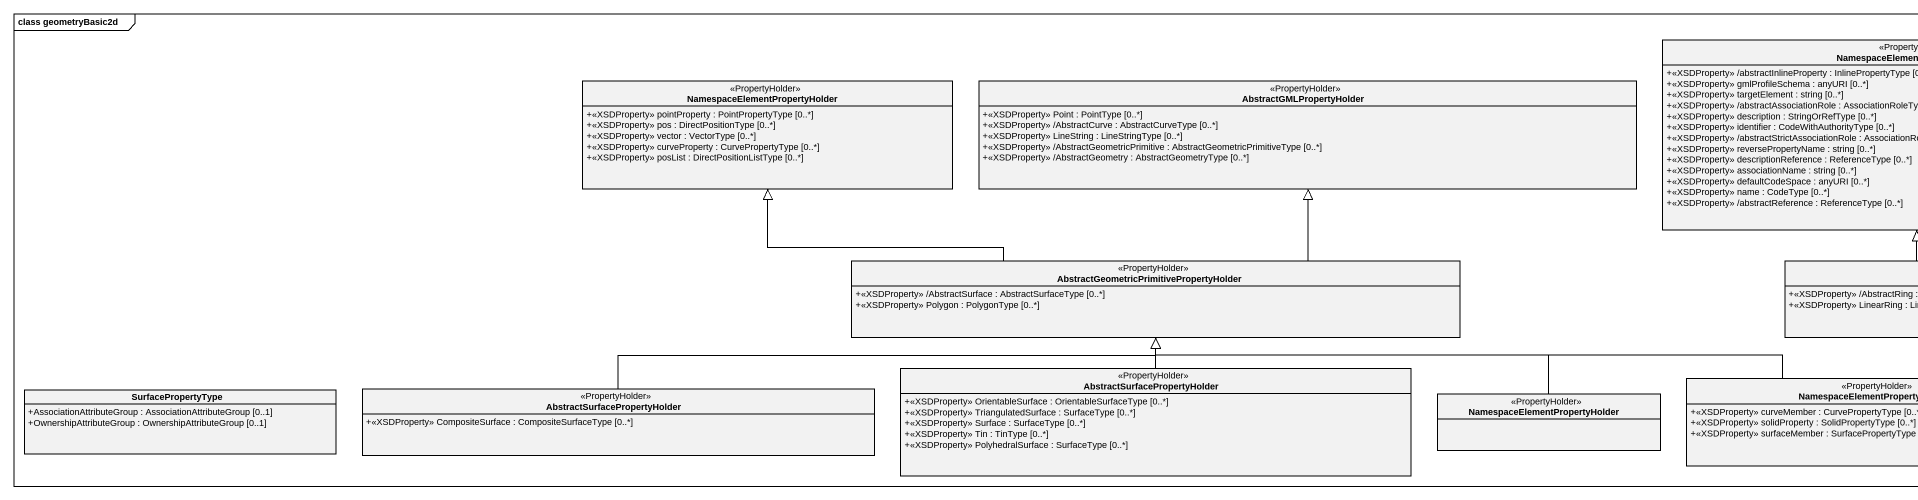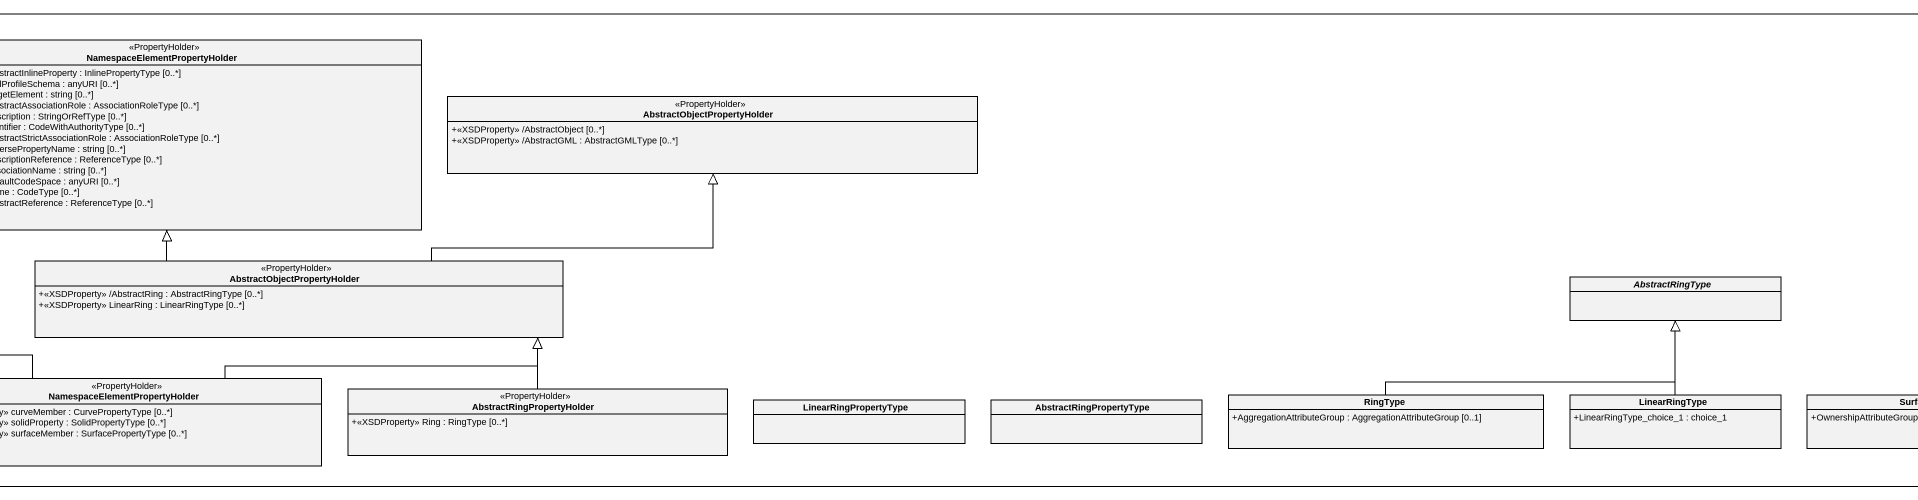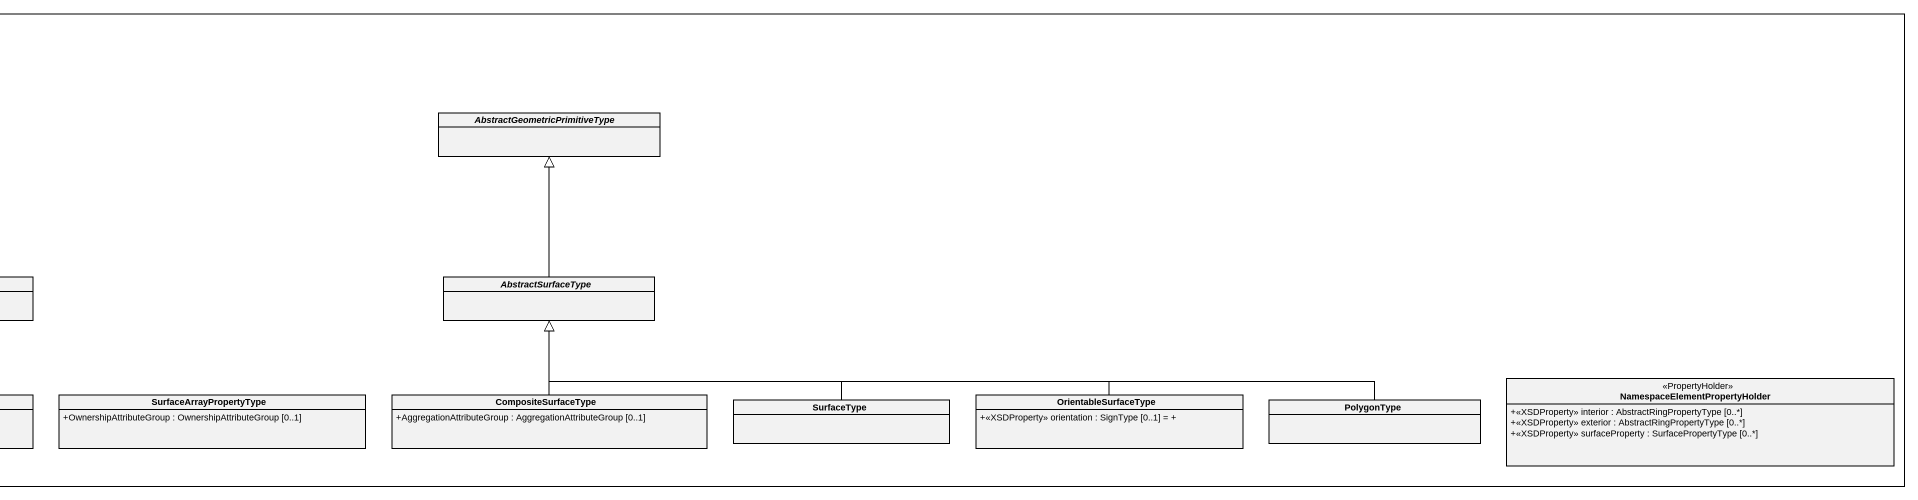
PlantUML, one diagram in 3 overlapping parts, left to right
@startuml
mainframe class geometryBasic2d
hide circle
hide empty members
skinparam classAttributeIconSize 0
class "NamespaceElementPropertyHolder" as NamespaceElementPropertyHold <<PropertyHolder>> {
  +<<XSDProperty>> /abstractInlineProperty : InlinePropertyType [0..*]
  +<<XSDProperty>> gmlProfileSchema : anyURI [0..*]
  +<<XSDProperty>> targetElement : string [0..*]
  +<<XSDProperty>> /abstractAssociationRole : AssociationRoleType [0..*]
  +<<XSDProperty>> description : StringOrRefType [0..*]
  +<<XSDProperty>> identifier : CodeWithAuthorityType [0..*]
  +<<XSDProperty>> /abstractStrictAssociationRole : AssociationRoleType [0..*]
  +<<XSDProperty>> reversePropertyName : string [0..*]
  +<<XSDProperty>> descriptionReference : ReferenceType [0..*]
  +<<XSDProperty>> associationName : string [0..*]
  +<<XSDProperty>> defaultCodeSpace : anyURI [0..*]
  +<<XSDProperty>> name : CodeType [0..*]
  +<<XSDProperty>> /abstractReference : ReferenceType [0..*]
}
class "NamespaceElementPropertyHolder" as NamespaceElementPropertyHold_2 <<PropertyHolder>> {
  +<<XSDProperty>> pointProperty : PointPropertyType [0..*]
  +<<XSDProperty>> pos : DirectPositionType [0..*]
  +<<XSDProperty>> vector : VectorType [0..*]
  +<<XSDProperty>> curveProperty : CurvePropertyType [0..*]
  +<<XSDProperty>> posList : DirectPositionListType [0..*]
}
class AbstractGMLPropertyHolder <<PropertyHolder>> {
  +<<XSDProperty>> Point : PointType [0..*]
  +<<XSDProperty>> /AbstractCurve : AbstractCurveType [0..*]
  +<<XSDProperty>> LineString : LineStringType [0..*]
  +<<XSDProperty>> /AbstractGeometricPrimitive : AbstractGeometricPrimitiveType [0..*]
  +<<XSDProperty>> /AbstractGeometry : AbstractGeometryType [0..*]
}
class AbstractObjectPropertyHolder <<PropertyHolder>> {
  +<<XSDProperty>> /AbstractObject [0..*]
  +<<XSDProperty>> /AbstractGML : AbstractGMLType [0..*]
}
abstract class "AbstractGeometricPrimitiveType" as AbstractGeometricPrimitiveTy
class "AbstractGeometricPrimitivePropertyHolder" as AbstractGeometricPrimitivePr <<PropertyHolder>> {
  +<<XSDProperty>> /AbstractSurface : AbstractSurfaceType [0..*]
  +<<XSDProperty>> Polygon : PolygonType [0..*]
}
class "AbstractObjectPropertyHolder" as AbstractObjectPropertyHolder_2 <<PropertyHolder>> {
  +<<XSDProperty>> /AbstractRing : AbstractRingType [0..*]
  +<<XSDProperty>> LinearRing : LinearRingType [0..*]
}
abstract class AbstractRingType
abstract class AbstractSurfaceType
class SurfacePropertyType {
  +AssociationAttributeGroup : AssociationAttributeGroup [0..1]
  +OwnershipAttributeGroup : OwnershipAttributeGroup [0..1]
}
class "AbstractSurfacePropertyHolder" as AbstractSurfacePropertyHolde <<PropertyHolder>> {
  +<<XSDProperty>> CompositeSurface : CompositeSurfaceType [0..*]
}
class "AbstractSurfacePropertyHolder" as AbstractSurfacePropertyHolde_2 <<PropertyHolder>> {
  +<<XSDProperty>> OrientableSurface : OrientableSurfaceType [0..*]
  +<<XSDProperty>> TriangulatedSurface : SurfaceType [0..*]
  +<<XSDProperty>> Surface : SurfaceType [0..*]
  +<<XSDProperty>> Tin : TinType [0..*]
  +<<XSDProperty>> PolyhedralSurface : SurfaceType [0..*]
}
class "NamespaceElementPropertyHolder" as NamespaceElementPropertyHold_3 <<PropertyHolder>>
class "NamespaceElementPropertyHolder" as NamespaceElementPropertyHold_4 <<PropertyHolder>> {
  +<<XSDProperty>> curveMember : CurvePropertyType [0..*]
  +<<XSDProperty>> solidProperty : SolidPropertyType [0..*]
  +<<XSDProperty>> surfaceMember : SurfacePropertyType [0..*]
}
class AbstractRingPropertyHolder <<PropertyHolder>> {
  +<<XSDProperty>> Ring : RingType [0..*]
}
class LinearRingPropertyType
class AbstractRingPropertyType
class RingType {
  +AggregationAttributeGroup : AggregationAttributeGroup [0..1]
}
class LinearRingType {
  +LinearRingType_choice_1 : choice_1
}
class SurfaceArrayPropertyType {
  +OwnershipAttributeGroup : OwnershipAttributeGroup [0..1]
}
class CompositeSurfaceType {
  +AggregationAttributeGroup : AggregationAttributeGroup [0..1]
}
class SurfaceType
class OrientableSurfaceType {
  +<<XSDProperty>> orientation : SignType [0..1] = +
}
class PolygonType
class "NamespaceElementPropertyHolder" as NamespaceElementPropertyHold_5 <<PropertyHolder>> {
  +<<XSDProperty>> interior : AbstractRingPropertyType [0..*]
  +<<XSDProperty>> exterior : AbstractRingPropertyType [0..*]
  +<<XSDProperty>> surfaceProperty : SurfacePropertyType [0..*]
}
AbstractGeometricPrimitivePr -left-|> NamespaceElementPropertyHold_2
AbstractGeometricPrimitivePr -up-|> AbstractGMLPropertyHolder
AbstractObjectPropertyHolder_2 -up-|> NamespaceElementPropertyHold
AbstractObjectPropertyHolder_2 -right-|> AbstractObjectPropertyHolder
AbstractSurfaceType -up-|> AbstractGeometricPrimitiveTy
AbstractSurfacePropertyHolde -right-|> AbstractGeometricPrimitivePr
AbstractSurfacePropertyHolde_2 -up-|> AbstractGeometricPrimitivePr
NamespaceElementPropertyHold_3 -left-|> AbstractGeometricPrimitivePr
NamespaceElementPropertyHold_4 -left-|> AbstractGeometricPrimitivePr
NamespaceElementPropertyHold_4 -up-|> AbstractObjectPropertyHolder_2
AbstractRingPropertyHolder -left-|> AbstractObjectPropertyHolder_2
RingType -right-|> AbstractRingType
LinearRingType -up-|> AbstractRingType
CompositeSurfaceType -up-|> AbstractSurfaceType
SurfaceType -left-|> AbstractSurfaceType
OrientableSurfaceType -left-|> AbstractSurfaceType
PolygonType -left-|> AbstractSurfaceType
@enduml
